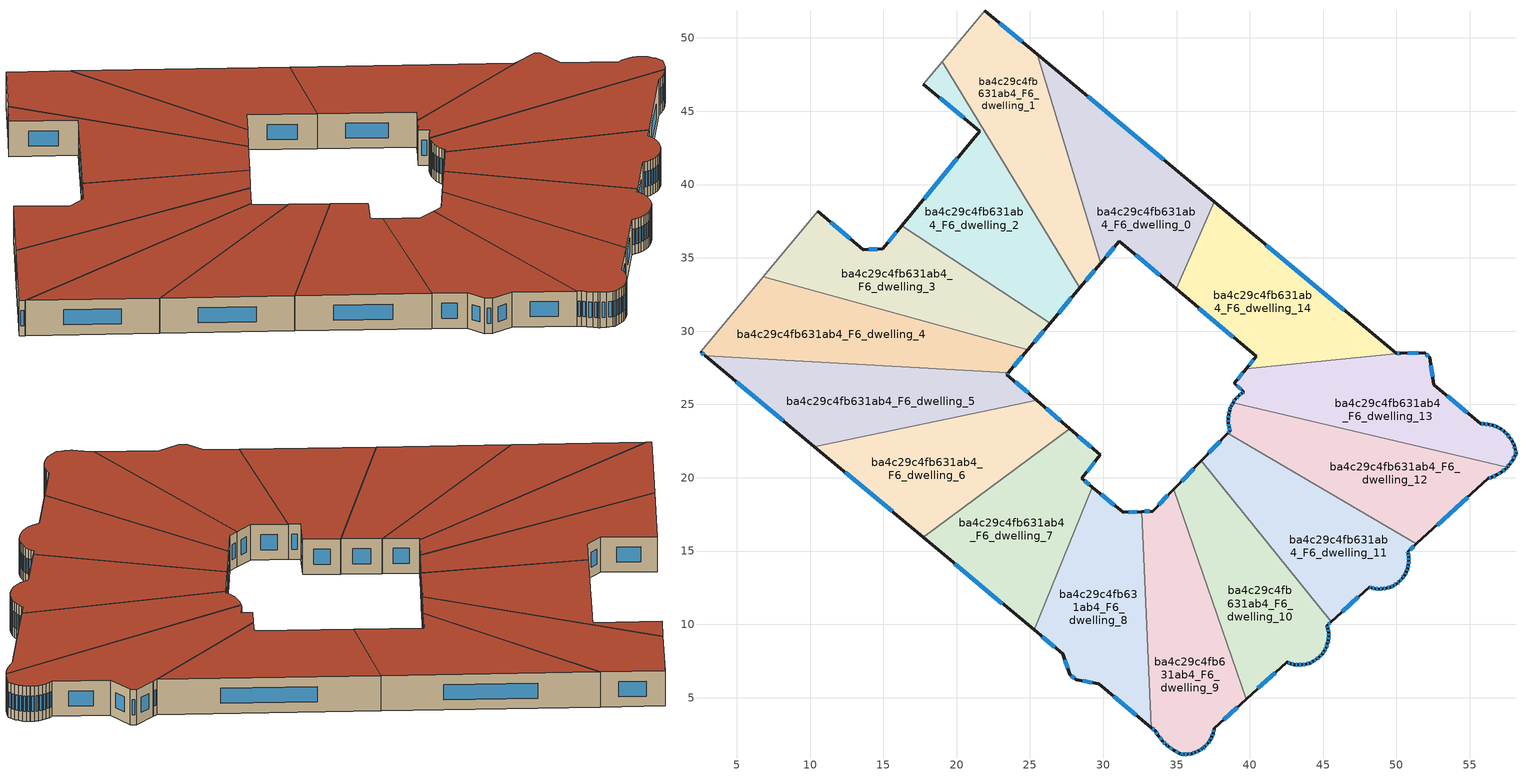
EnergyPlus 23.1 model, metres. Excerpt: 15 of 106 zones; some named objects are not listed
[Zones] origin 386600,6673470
ba4c29c4fb631ab4_F6_dwelling_0
 floor to ba4c29c4fb631ab4_F5_dwelling_0 (EU_floor_Construction): 37.58,38.82 34.97,32.89 31.1,36.14 29.83,34.63 25.51,48.88 z18
 wall outside (EU_wall_Construction): 29.83,34.63 31.1,36.14 34.97,32.89 / 37.58,38.82 25.51,48.88 z18:21
 wall to ba4c29c4fb631ab4_F6_dwelling_1 (EU_wall_Construction): 25.51,48.88 29.83,34.63 z18:21
 wall to ba4c29c4fb631ab4_F6_dwelling_14 (EU_wall_Construction): 34.97,32.89 37.58,38.82 z18:21
 window (EU_Window_Construction): 32.21,35.21 33.86,33.81 / 30.19,35.06 30.74,35.71 / 34.13,41.69 28.96,46.01 z18.86:20.14
 roof outside (EU_roof_Construction): 34.97,32.89 37.58,38.82 25.51,48.88 29.83,34.63 31.1,36.14 z21
ba4c29c4fb631ab4_F6_dwelling_1
 floor to ba4c29c4fb631ab4_F5_dwelling_1 (EU_floor_Construction): 25.51,48.88 29.83,34.63 28.41,32.95 19.01,48.36 21.93,51.86 z18
 wall outside (EU_wall_Construction): 28.41,32.95 29.83,34.63 / 25.51,48.88 21.93,51.86 z18:21
 wall to ba4c29c4fb631ab4_F6_dwelling_2 (EU_wall_Construction): 19.01,48.36 28.41,32.95 z18:21
 wall adiabatic (EU_wall_Construction): 21.93,51.86 19.01,48.36 z18:21
 window (EU_Window_Construction): 28.82,33.43 29.42,34.15 / 24.49,49.73 22.95,51.01 z18.86:20.14
 roof outside (EU_roof_Construction): 28.41,32.95 29.83,34.63 25.51,48.88 21.93,51.86 19.01,48.36 z21
ba4c29c4fb631ab4_F6_dwelling_10
 floor to ba4c29c4fb631ab4_F5_dwelling_10 (EU_floor_Construction): 36.7,21.17 45.56,10.19 45.26,9.92 45.32,9.71 45.37,9.45 45.38,9.18 45.35,8.92 45.29,8.66 45.2,8.42 45.08,8.18 44.92,7.97 44.74,7.78 44.72,7.76 44.54,7.61 44.32,7.47 44.08,7.36 43.83,7.29 43.57,7.24 43.3,7.23 43.04,7.26 42.79,7.32 42.54,7.41 42.52,7.42 39.76,4.91 34.82,19.21 z18
 wall outside (EU_wall_Construction): 39.76,4.91 42.52,7.42 42.54,7.41 42.79,7.32 43.04,7.26 43.3,7.23 43.57,7.24 43.83,7.29 44.08,7.36 44.32,7.47 44.54,7.61 44.72,7.76 44.74,7.78 44.92,7.97 45.08,8.18 45.2,8.42 45.29,8.66 45.35,8.92 45.38,9.18 45.37,9.45 45.32,9.71 45.26,9.92 45.56,10.19 / 36.7,21.17 34.82,19.21 z18:21
 wall to ba4c29c4fb631ab4_F6_dwelling_9 (EU_wall_Construction): 34.82,19.21 39.76,4.91 z18:21
 wall to ba4c29c4fb631ab4_F6_dwelling_11 (EU_wall_Construction): 45.56,10.19 36.7,21.17 z18:21
 window (EU_Window_Construction): 45.35,9.52 45.34,9.63 / 45.37,9.26 45.37,9.37 / 45.36,8.99 45.37,9.11 / 45.31,8.74 45.33,8.85 / 45.23,8.49 45.27,8.59 / 45.11,8.25 45.16,8.35 / 44.97,8.03 45.03,8.12 / 44.8,7.83 44.87,7.92 / 44.59,7.65 44.67,7.71 / 44.38,7.51 44.48,7.57 / 44.15,7.39 44.25,7.44 / 43.9,7.31 44.01,7.34 / 43.64,7.25 43.75,7.27 / 43.38,7.23 43.49,7.24 / 43.12,7.25 43.23,7.24 / 42.86,7.3 42.97,7.27 / 42.61,7.38 42.72,7.34 / 40.55,5.63 41.73,6.7 / 36.16,20.61 35.35,19.77 / 45.35,10 45.47,10.12 / 45.3,9.77 45.28,9.86 z18.86:20.14
 roof outside (EU_roof_Construction): 44.32,7.47 44.54,7.61 44.72,7.76 44.74,7.78 44.92,7.97 45.08,8.18 45.2,8.42 45.29,8.66 45.35,8.92 45.38,9.18 45.37,9.45 45.32,9.71 45.26,9.92 45.56,10.19 36.7,21.17 34.82,19.21 39.76,4.91 42.52,7.42 42.54,7.41 42.79,7.32 43.04,7.26 43.3,7.23 43.57,7.24 43.83,7.29 44.08,7.36 z21
ba4c29c4fb631ab4_F6_dwelling_11
 floor to ba4c29c4fb631ab4_F5_dwelling_11 (EU_floor_Construction): 51.36,15.48 50.77,14.94 50.79,14.84 50.83,14.59 50.84,14.33 50.82,14.07 50.76,13.82 50.67,13.58 50.55,13.35 50.4,13.14 50.22,12.95 50.2,12.93 50.02,12.78 49.8,12.65 49.57,12.54 49.32,12.46 49.06,12.42 48.8,12.41 48.55,12.44 48.29,12.49 48.14,12.55 45.56,10.19 36.7,21.17 38.48,23.03 z18
 wall outside (EU_wall_Construction): 45.56,10.19 48.14,12.55 48.29,12.49 48.55,12.44 48.8,12.41 49.06,12.42 49.32,12.46 49.57,12.54 49.8,12.65 50.02,12.78 50.2,12.93 50.22,12.95 50.4,13.14 50.55,13.35 50.67,13.58 50.76,13.82 50.82,14.07 50.84,14.33 50.83,14.59 50.79,14.84 50.77,14.94 51.36,15.48 / 38.48,23.03 36.7,21.17 z18:21
 wall to ba4c29c4fb631ab4_F6_dwelling_12 (EU_wall_Construction): 51.36,15.48 38.48,23.03 z18:21
 window (EU_Window_Construction): 50.82,14.66 50.8,14.77 / 50.84,14.4 50.84,14.51 / 50.83,14.15 50.84,14.26 / 50.78,13.89 50.8,14 / 50.7,13.65 50.73,13.75 / 50.58,13.41 50.64,13.51 / 50.44,13.2 50.51,13.29 / 50.27,13 50.35,13.08 / 50.07,12.82 50.15,12.89 / 49.86,12.69 49.96,12.74 / 49.63,12.57 49.73,12.62 / 49.39,12.48 49.5,12.52 / 49.14,12.43 49.25,12.45 / 48.88,12.41 48.99,12.42 / 48.62,12.43 48.73,12.42 / 48.37,12.48 48.47,12.45 / 48.19,12.53 48.25,12.51 / 46.3,10.87 47.4,11.87 / 37.97,22.5 37.21,21.7 / 50.94,15.09 51.19,15.33 / 50.78,14.87 50.77,14.91 z18.86:20.14
 roof outside (EU_roof_Construction): 49.8,12.65 50.02,12.78 50.2,12.93 50.22,12.95 50.4,13.14 50.55,13.35 50.67,13.58 50.76,13.82 50.82,14.07 50.84,14.33 50.83,14.59 50.79,14.84 50.77,14.94 51.36,15.48 38.48,23.03 36.7,21.17 45.56,10.19 48.14,12.55 48.29,12.49 48.55,12.44 48.8,12.41 49.06,12.42 49.32,12.46 49.57,12.54 z21
ba4c29c4fb631ab4_F6_dwelling_12
 floor to ba4c29c4fb631ab4_F5_dwelling_12 (EU_floor_Construction): 57.55,20.73 57.45,20.62 57.41,20.59 57.16,20.38 56.84,20.19 56.51,20.03 56.27,19.96 51.36,15.48 38.48,23.03 38.65,23.2 38.61,23.33 38.59,23.43 38.54,23.72 38.53,24.02 38.56,24.31 38.62,24.6 38.68,24.76 38.72,24.88 38.86,25.13 z18
 wall outside (EU_wall_Construction): 51.36,15.48 56.27,19.96 56.51,20.03 56.84,20.19 57.16,20.38 57.41,20.59 57.45,20.62 57.55,20.73 / 38.86,25.13 38.72,24.88 38.68,24.76 38.62,24.6 38.56,24.31 38.53,24.02 38.54,23.72 38.59,23.43 38.61,23.33 38.65,23.2 38.48,23.03 z18:21
 wall to ba4c29c4fb631ab4_F6_dwelling_13 (EU_wall_Construction): 57.55,20.73 38.86,25.13 z18:21
 window (EU_Window_Construction): 57.23,20.44 57.34,20.53 / 56.93,20.24 57.07,20.33 / 56.6,20.08 56.75,20.14 / 56.34,19.98 56.44,20.01 / 52.77,16.76 54.87,18.68 / 38.6,23.15 38.53,23.08 / 38.62,23.29 38.64,23.24 / 38.59,23.4 38.61,23.36 / 38.55,23.64 38.57,23.52 / 38.53,23.93 38.54,23.81 / 38.55,24.23 38.54,24.1 / 38.6,24.52 38.57,24.39 / 38.66,24.72 38.64,24.65 / 38.71,24.84 38.69,24.79 / 38.82,25.06 38.76,24.95 / 57.48,20.65 57.52,20.7 z18.86:20.14
 roof outside (EU_roof_Construction): 56.27,19.96 56.51,20.03 56.84,20.19 57.16,20.38 57.41,20.59 57.45,20.62 57.55,20.73 38.86,25.13 38.72,24.88 38.68,24.76 38.62,24.6 38.56,24.31 38.53,24.02 38.54,23.72 38.59,23.43 38.61,23.33 38.65,23.2 38.48,23.03 51.36,15.48 z21
ba4c29c4fb631ab4_F6_dwelling_13
 floor to ba4c29c4fb631ab4_F5_dwelling_13 (EU_floor_Construction): 56.56,23.58 56.83,23.47 57.09,23.33 57.34,23.16 57.35,23.15 57.55,22.96 57.74,22.73 57.9,22.48 58.02,22.21 58.11,21.93 58.15,21.67 58.09,21.53 57.92,21.2 57.7,20.89 57.55,20.73 38.86,25.13 39.03,25.38 39.23,25.59 39.46,25.78 39.6,25.87 38.93,26.45 39.75,27.44 50.3,28.49 51.94,28.52 52.28,28.22 52.54,26.34 55.76,23.67 55.97,23.67 56.27,23.64 z18
 wall outside (EU_wall_Construction): 57.55,20.73 57.7,20.89 57.92,21.2 58.09,21.53 58.15,21.67 58.11,21.93 58.02,22.21 57.9,22.48 57.74,22.73 57.55,22.96 57.35,23.15 57.34,23.16 57.09,23.33 56.83,23.47 56.56,23.58 56.27,23.64 55.97,23.67 55.76,23.67 52.54,26.34 52.28,28.22 51.94,28.52 50.3,28.49 / 39.75,27.44 38.93,26.45 39.6,25.87 39.46,25.78 39.23,25.59 39.03,25.38 38.86,25.13 z18:21
 wall to ba4c29c4fb631ab4_F6_dwelling_14 (EU_wall_Construction): 50.3,28.49 39.75,27.44 z18:21
 window (EU_Window_Construction): 56.75,23.5 56.64,23.55 / 57.02,23.37 56.91,23.43 / 57.27,23.21 57.16,23.28 / 57.5,23.01 57.41,23.09 / 57.69,22.8 57.61,22.89 / 57.85,22.55 57.79,22.66 / 57.98,22.29 57.93,22.4 / 58.08,22.01 58.04,22.13 / 58.14,21.74 58.12,21.85 / 58.11,21.57 58.14,21.63 / 57.97,21.29 58.04,21.43 / 57.76,20.98 57.86,21.11 / 57.59,20.77 57.66,20.85 / 38.99,25.31 38.91,25.2 / 39.18,25.53 39.09,25.44 / 39.4,25.72 39.3,25.64 / 39.56,25.84 39.5,25.8 / 39.12,26.28 39.41,26.03 / 39.52,27.16 39.17,26.73 / 51.47,28.51 50.77,28.5 / 52.18,28.3 52.04,28.43 / 52.47,26.88 52.35,27.68 / 54.84,24.43 53.46,25.58 / 55.91,23.67 55.82,23.67 / 56.18,23.65 56.06,23.66 / 56.47,23.59 56.35,23.62 z18.86:20.14
 roof outside (EU_roof_Construction): 57.7,20.89 57.92,21.2 58.09,21.53 58.15,21.67 58.11,21.93 58.02,22.21 57.9,22.48 57.74,22.73 57.55,22.96 57.35,23.15 57.34,23.16 57.09,23.33 56.83,23.47 56.56,23.58 56.27,23.64 55.97,23.67 55.76,23.67 52.54,26.34 52.28,28.22 51.94,28.52 50.3,28.49 39.75,27.44 38.93,26.45 39.6,25.87 39.46,25.78 39.23,25.59 39.03,25.38 38.86,25.13 57.55,20.73 z21
ba4c29c4fb631ab4_F6_dwelling_14
 floor to ba4c29c4fb631ab4_F5_dwelling_14 (EU_floor_Construction): 50.3,28.49 39.75,27.44 40.44,28.28 34.97,32.89 37.58,38.82 49.97,28.49 z18
 wall outside (EU_wall_Construction): 34.97,32.89 40.44,28.28 39.75,27.44 / 50.3,28.49 49.97,28.49 37.58,38.82 z18:21
 window (EU_Window_Construction): 40.25,28.04 39.95,27.68 / 36.53,31.57 38.88,29.59 / 46.43,31.44 41.12,35.87 / 50.2,28.49 50.06,28.49 z18.86:20.14
 roof outside (EU_roof_Construction): 50.3,28.49 49.97,28.49 37.58,38.82 34.97,32.89 40.44,28.28 39.75,27.44 z21
ba4c29c4fb631ab4_F6_dwelling_2
 floor to ba4c29c4fb631ab4_F5_dwelling_2 (EU_floor_Construction): 21.57,43.64 17.74,46.83 19.01,48.36 28.41,32.95 26.38,30.54 16.26,37.19 z18
 wall outside (EU_wall_Construction): 26.38,30.54 28.41,32.95 / 17.74,46.83 21.57,43.64 16.26,37.19 z18:21
 wall adiabatic (EU_wall_Construction): 19.01,48.36 17.74,46.83 z18:21
 wall to ba4c29c4fb631ab4_F6_dwelling_3 (EU_wall_Construction): 16.26,37.19 26.38,30.54 z18:21
 window (EU_Window_Construction): 26.96,31.23 27.83,32.26 / 20.05,41.8 17.78,39.03 / 18.83,45.92 20.48,44.56 z18.86:20.14
 roof outside (EU_roof_Construction): 26.38,30.54 28.41,32.95 19.01,48.36 17.74,46.83 21.57,43.64 16.26,37.19 z21
ba4c29c4fb631ab4_F6_dwelling_3
 floor to ba4c29c4fb631ab4_F5_dwelling_3 (EU_floor_Construction): 26.38,30.54 24.85,28.73 6.8,33.72 10.53,38.19 13.65,35.55 14.97,35.62 16.26,37.19 z18
 wall outside (EU_wall_Construction): 16.26,37.19 14.97,35.62 13.65,35.55 10.53,38.19 / 24.85,28.73 26.38,30.54 z18:21
 wall to ba4c29c4fb631ab4_F6_dwelling_4 (EU_wall_Construction): 6.8,33.72 24.85,28.73 z18:21
 wall adiabatic (EU_wall_Construction): 10.53,38.19 6.8,33.72 z18:21
 window (EU_Window_Construction): 14.59,35.6 14.02,35.57 / 15.89,36.74 15.34,36.07 / 25.29,29.25 25.94,30.02 / 12.76,36.3 11.42,37.44 z18.86:20.14
 roof outside (EU_roof_Construction): 24.85,28.73 26.38,30.54 16.26,37.19 14.97,35.62 13.65,35.55 10.53,38.19 6.8,33.72 z21
ba4c29c4fb631ab4_F6_dwelling_4
 floor to ba4c29c4fb631ab4_F5_dwelling_4 (EU_floor_Construction): 24.85,28.73 23.53,27.17 2.86,28.32 2.53,28.59 6.8,33.72 z18
 wall outside (EU_wall_Construction): 23.53,27.17 24.85,28.73 / 2.53,28.59 2.86,28.32 z18:21
 wall to ba4c29c4fb631ab4_F6_dwelling_5 (EU_wall_Construction): 2.86,28.32 23.53,27.17 z18:21
 wall adiabatic (EU_wall_Construction): 6.8,33.72 2.53,28.59 z18:21
 window (EU_Window_Construction): 23.91,27.62 24.47,28.29 / 2.63,28.51 2.77,28.4 z18.86:20.14
 roof outside (EU_roof_Construction): 23.53,27.17 24.85,28.73 6.8,33.72 2.53,28.59 2.86,28.32 z21
ba4c29c4fb631ab4_F6_dwelling_5
 floor to ba4c29c4fb631ab4_F5_dwelling_5 (EU_floor_Construction): 23.53,27.17 23.42,27.03 25.45,25.28 10.28,22.13 2.86,28.32 z18
 wall outside (EU_wall_Construction): 25.45,25.28 23.42,27.03 23.53,27.17 / 2.86,28.32 10.28,22.13 z18:21
 wall to ba4c29c4fb631ab4_F6_dwelling_6 (EU_wall_Construction): 10.28,22.13 25.45,25.28 z18:21
 window (EU_Window_Construction): 23.45,27.07 23.5,27.13 / 24.87,25.78 24,26.53 / 4.98,26.55 8.16,23.9 z18.86:20.14
 roof outside (EU_roof_Construction): 25.45,25.28 23.42,27.03 23.53,27.17 2.86,28.32 10.28,22.13 z21
ba4c29c4fb631ab4_F6_dwelling_6
 floor to ba4c29c4fb631ab4_F5_dwelling_6 (EU_floor_Construction): 27.71,23.34 17.72,15.93 10.28,22.13 25.45,25.28 z18
 wall outside (EU_wall_Construction): 27.71,23.34 25.45,25.28 / 10.28,22.13 17.72,15.93 z18:21
 wall to ba4c29c4fb631ab4_F6_dwelling_7 (EU_wall_Construction): 17.72,15.93 27.71,23.34 z18:21
 window (EU_Window_Construction): 27.07,23.9 26.1,24.73 / 12.41,20.36 15.59,17.7 z18.86:20.14
 roof outside (EU_roof_Construction): 27.71,23.34 25.45,25.28 10.28,22.13 17.72,15.93 z21
ba4c29c4fb631ab4_F6_dwelling_7
 floor to ba4c29c4fb631ab4_F5_dwelling_7 (EU_floor_Construction): 29.79,21.56 28.55,19.95 29.25,19.37 25.29,9.62 17.72,15.93 27.71,23.34 z18
 wall outside (EU_wall_Construction): 29.25,19.37 28.55,19.95 29.79,21.56 27.71,23.34 / 17.72,15.93 25.29,9.62 z18:21
 wall to ba4c29c4fb631ab4_F6_dwelling_8 (EU_wall_Construction): 25.29,9.62 29.25,19.37 z18:21
 window (EU_Window_Construction): 29.2,22.07 28.31,22.83 / 28.9,20.41 29.44,21.1 / 29.05,19.53 28.75,19.78 / 19.88,14.13 23.13,11.42 z18.86:20.14
 roof outside (EU_roof_Construction): 25.29,9.62 29.25,19.37 28.55,19.95 29.79,21.56 27.71,23.34 17.72,15.93 z21
ba4c29c4fb631ab4_F6_dwelling_8
 floor to ba4c29c4fb631ab4_F5_dwelling_8 (EU_floor_Construction): 32.63,17.69 33.28,2.95 29.71,5.93 28.15,6.23 27.71,6.6 27.25,7.98 25.29,9.62 29.25,19.37 31.36,17.63 z18
 wall outside (EU_wall_Construction): 25.29,9.62 27.25,7.98 27.71,6.6 28.15,6.23 29.71,5.93 33.28,2.95 / 32.63,17.69 31.36,17.63 29.25,19.37 z18:21
 wall to ba4c29c4fb631ab4_F6_dwelling_9 (EU_wall_Construction): 33.28,2.95 32.63,17.69 z18:21
 window (EU_Window_Construction): 27.83,6.49 28.02,6.33 / 27.38,7.59 27.58,6.99 / 25.85,9.15 26.69,8.45 / 30.76,18.13 29.86,18.87 / 32.27,17.67 31.72,17.65 / 30.73,5.08 32.26,3.8 / 28.6,6.14 29.26,6.02 z18.86:20.14
 roof outside (EU_roof_Construction): 33.28,2.95 32.63,17.69 31.36,17.63 29.25,19.37 25.29,9.62 27.25,7.98 27.71,6.6 28.15,6.23 29.71,5.93 z21
ba4c29c4fb631ab4_F6_dwelling_9
 floor to ba4c29c4fb631ab4_F5_dwelling_9 (EU_floor_Construction): 34.82,19.21 39.76,4.91 37.58,2.92 37.57,2.85 37.51,2.59 37.42,2.33 37.29,2.1 37.14,1.88 36.95,1.68 36.83,1.58 36.75,1.51 36.52,1.37 36.28,1.26 36.02,1.18 35.76,1.14 35.49,1.13 35.35,1.14 35.24,1.19 34.81,1.41 34.42,1.69 34.31,1.78 34.07,2.02 33.76,2.39 33.54,2.74 33.28,2.95 32.63,17.69 33.38,17.72 z18
 wall outside (EU_wall_Construction): 33.28,2.95 33.54,2.74 33.76,2.39 34.07,2.02 34.31,1.78 34.42,1.69 34.81,1.41 35.24,1.19 35.35,1.14 35.49,1.13 35.76,1.14 36.02,1.18 36.28,1.26 36.52,1.37 36.75,1.51 36.83,1.58 36.95,1.68 37.14,1.88 37.29,2.1 37.42,2.33 37.51,2.59 37.57,2.85 37.58,2.92 39.76,4.91 / 34.82,19.21 33.38,17.72 32.63,17.69 z18:21
 window (EU_Window_Construction): 37.53,2.66 37.55,2.77 / 37.44,2.41 37.48,2.51 / 37.33,2.17 37.38,2.27 / 37.18,1.94 37.25,2.04 / 37.01,1.74 37.08,1.82 / 36.87,1.61 36.92,1.65 / 36.77,1.53 36.81,1.56 / 36.58,1.41 36.68,1.47 / 36.35,1.29 36.45,1.34 / 36.09,1.21 36.2,1.24 / 35.83,1.15 35.95,1.17 / 35.57,1.13 35.68,1.14 / 35.39,1.14 35.45,1.13 / 35.27,1.17 35.32,1.15 / 34.93,1.35 35.11,1.25 / 34.53,1.61 34.7,1.49 / 34.34,1.76 34.39,1.72 / 34.14,1.95 34.24,1.85 / 33.85,2.29 33.98,2.13 / 33.6,2.64 33.7,2.49 / 33.36,2.89 33.47,2.8 / 33.17,17.71 32.85,17.7 / 34.41,18.79 33.79,18.15 / 38.2,3.49 39.14,4.34 z18.86:20.14
 roof outside (EU_roof_Construction): 37.42,2.33 37.51,2.59 37.57,2.85 37.58,2.92 39.76,4.91 34.82,19.21 33.38,17.72 32.63,17.69 33.28,2.95 33.54,2.74 33.76,2.39 34.07,2.02 34.31,1.78 34.42,1.69 34.81,1.41 35.24,1.19 35.35,1.14 35.49,1.13 35.76,1.14 36.02,1.18 36.28,1.26 36.52,1.37 36.75,1.51 36.83,1.58 36.95,1.68 37.14,1.88 37.29,2.1 z21
[Building]
EU S2 Campaign: North Axis=0; Terrain=City; Solar Distribution=FullExterior
[Site:Location]
Helsinki-Vantaa.AP: Latitude=60.317; Longitude=24.963; Time Zone=2; Elevation=54.6
[SizingPeriod:WeatherFileDays]
AnnualSizingPeriod: Begin Month=1; Begin Day of Month=1; End Month=12; End Day of Month=31; Day of Week for Start Day=Monday; Use Weather File Daylight Saving Period=No; Use Weather File Rain and Snow Indicators=No
[MATERIAL]
EU_InternalMass_Material: Roughness=MediumRough; Thickness=0.1; Conductivity=1; Density=1800; Specific Heat=900; Thermal Absorptance=0.9; Solar Absorptance=0.7; Visible Absorptance=0.7
[MATERIAL:NOMASS] Roughness=MediumRough; Thermal Absorptance=0.9; Solar Absorptance=0.7; Visible Absorptance=0.7
Name | Thermal Resistance
EU_wall_NoMass | 1.10183
EU_roof_NoMass; EU_floor_NoMass | 1.70606
[WINDOWMATERIAL:SIMPLEGLAZINGSYSTEM]
EU_Window_SimpleGlazing: UFactor=3.11035; Solar Heat Gain Coefficient=0.8; Visible Transmittance=0.8
[CONSTRUCTION]
EU_wall_Construction: EU_wall_NoMass
EU_roof_Construction: EU_roof_NoMass
EU_floor_Construction: EU_floor_NoMass
EU_Window_Construction: EU_Window_SimpleGlazing
EU_InternalMass_Construction: EU_InternalMass_Material
[ZONE] Type=1; Multiplier=1; Ceiling Height=autocalculate; Floor Area=autocalculate; Part of Total Floor Area=Yes
Name | Volume
ba4c29c4fb631ab4_F6_dwelling_0; ba4c29c4fb631ab4_F6_dwelling_5 | 230.488
ba4c29c4fb631ab4_F6_dwelling_1 | 230.473
ba4c29c4fb631ab4_F6_dwelling_10 | 230.471
ba4c29c4fb631ab4_F6_dwelling_11 | 230.487
ba4c29c4fb631ab4_F6_dwelling_12 | 230.502
ba4c29c4fb631ab4_F6_dwelling_13 | 230.372
ba4c29c4fb631ab4_F6_dwelling_14 | 230.485
ba4c29c4fb631ab4_F6_dwelling_2 | 230.49
ba4c29c4fb631ab4_F6_dwelling_3 | 230.47
ba4c29c4fb631ab4_F6_dwelling_4 | 230.494
ba4c29c4fb631ab4_F6_dwelling_6 | 230.483
ba4c29c4fb631ab4_F6_dwelling_7 | 230.478
ba4c29c4fb631ab4_F6_dwelling_8 | 230.479
ba4c29c4fb631ab4_F6_dwelling_9 | 230.489
[INTERNALMASS] Construction=EU_InternalMass_Construction
Name | Zone or ZoneList | Surface Area
ba4c29c4fb631ab4_F6_dwelling_0_EU_InternalMass | ba4c29c4fb631ab4_F6_dwelling_0 | 76.8293
ba4c29c4fb631ab4_F6_dwelling_1_EU_InternalMass | ba4c29c4fb631ab4_F6_dwelling_1 | 76.8245
ba4c29c4fb631ab4_F6_dwelling_2_EU_InternalMass | ba4c29c4fb631ab4_F6_dwelling_2 | 76.8304
ba4c29c4fb631ab4_F6_dwelling_3_EU_InternalMass | ba4c29c4fb631ab4_F6_dwelling_3 | 76.8234
ba4c29c4fb631ab4_F6_dwelling_4_EU_InternalMass | ba4c29c4fb631ab4_F6_dwelling_4 | 76.8314
ba4c29c4fb631ab4_F6_dwelling_5_EU_InternalMass | ba4c29c4fb631ab4_F6_dwelling_5 | 76.829
ba4c29c4fb631ab4_F6_dwelling_6_EU_InternalMass | ba4c29c4fb631ab4_F6_dwelling_6 | 76.8279
ba4c29c4fb631ab4_F6_dwelling_7_EU_InternalMass | ba4c29c4fb631ab4_F6_dwelling_7 | 76.8261
ba4c29c4fb631ab4_F6_dwelling_8_EU_InternalMass | ba4c29c4fb631ab4_F6_dwelling_8 | 76.8259
ba4c29c4fb631ab4_F6_dwelling_9_EU_InternalMass | ba4c29c4fb631ab4_F6_dwelling_9 | 76.8306
ba4c29c4fb631ab4_F6_dwelling_10_EU_InternalMass | ba4c29c4fb631ab4_F6_dwelling_10 | 76.8239
ba4c29c4fb631ab4_F6_dwelling_11_EU_InternalMass | ba4c29c4fb631ab4_F6_dwelling_11 | 76.8288
ba4c29c4fb631ab4_F6_dwelling_12_EU_InternalMass | ba4c29c4fb631ab4_F6_dwelling_12 | 76.8343
ba4c29c4fb631ab4_F6_dwelling_13_EU_InternalMass | ba4c29c4fb631ab4_F6_dwelling_13 | 76.8327
ba4c29c4fb631ab4_F6_dwelling_14_EU_InternalMass | ba4c29c4fb631ab4_F6_dwelling_14 | 76.8286
[OTHEREQUIPMENT] Fuel Type=Electricity; Design Level Calculation Method=Watts/Area; Power per Zone Floor Area=1; Fraction Latent=0; Fraction Radiant=0; Fraction Lost=0; Carbon Dioxide Generation Rate=0; EndUse Subcategory=EU_Step8_InternalGains
Name | Zone or ZoneList or Space or SpaceList | Schedule
EU_Step8_InternalGain_ba4c29c4fb631ab4_F6_dwelling_0_f000 | ba4c29c4fb631ab4_F6_dwelling_0 | EU_Step8_GainSchedule_ba4c29c4fb631ab4_F6_dwelling_0_f000
EU_Step8_InternalGain_ba4c29c4fb631ab4_F6_dwelling_1_f000 | ba4c29c4fb631ab4_F6_dwelling_1 | EU_Step8_GainSchedule_ba4c29c4fb631ab4_F6_dwelling_1_f000
EU_Step8_InternalGain_ba4c29c4fb631ab4_F6_dwelling_2_f000 | ba4c29c4fb631ab4_F6_dwelling_2 | EU_Step8_GainSchedule_ba4c29c4fb631ab4_F6_dwelling_2_f000
EU_Step8_InternalGain_ba4c29c4fb631ab4_F6_dwelling_3_f000 | ba4c29c4fb631ab4_F6_dwelling_3 | EU_Step8_GainSchedule_ba4c29c4fb631ab4_F6_dwelling_3_f000
EU_Step8_InternalGain_ba4c29c4fb631ab4_F6_dwelling_4_f000 | ba4c29c4fb631ab4_F6_dwelling_4 | EU_Step8_GainSchedule_ba4c29c4fb631ab4_F6_dwelling_4_f000
EU_Step8_InternalGain_ba4c29c4fb631ab4_F6_dwelling_5_f000 | ba4c29c4fb631ab4_F6_dwelling_5 | EU_Step8_GainSchedule_ba4c29c4fb631ab4_F6_dwelling_5_f000
EU_Step8_InternalGain_ba4c29c4fb631ab4_F6_dwelling_6_f000 | ba4c29c4fb631ab4_F6_dwelling_6 | EU_Step8_GainSchedule_ba4c29c4fb631ab4_F6_dwelling_6_f000
EU_Step8_InternalGain_ba4c29c4fb631ab4_F6_dwelling_7_f000 | ba4c29c4fb631ab4_F6_dwelling_7 | EU_Step8_GainSchedule_ba4c29c4fb631ab4_F6_dwelling_7_f000
EU_Step8_InternalGain_ba4c29c4fb631ab4_F6_dwelling_8_f000 | ba4c29c4fb631ab4_F6_dwelling_8 | EU_Step8_GainSchedule_ba4c29c4fb631ab4_F6_dwelling_8_f000
EU_Step8_InternalGain_ba4c29c4fb631ab4_F6_dwelling_9_f000 | ba4c29c4fb631ab4_F6_dwelling_9 | EU_Step8_GainSchedule_ba4c29c4fb631ab4_F6_dwelling_9_f000
EU_Step8_InternalGain_ba4c29c4fb631ab4_F6_dwelling_10_f000 | ba4c29c4fb631ab4_F6_dwelling_10 | EU_Step8_GainSchedule_ba4c29c4fb631ab4_F6_dwelling_10_f000
EU_Step8_InternalGain_ba4c29c4fb631ab4_F6_dwelling_11_f000 | ba4c29c4fb631ab4_F6_dwelling_11 | EU_Step8_GainSchedule_ba4c29c4fb631ab4_F6_dwelling_11_f000
EU_Step8_InternalGain_ba4c29c4fb631ab4_F6_dwelling_12_f000 | ba4c29c4fb631ab4_F6_dwelling_12 | EU_Step8_GainSchedule_ba4c29c4fb631ab4_F6_dwelling_12_f000
EU_Step8_InternalGain_ba4c29c4fb631ab4_F6_dwelling_13_f000 | ba4c29c4fb631ab4_F6_dwelling_13 | EU_Step8_GainSchedule_ba4c29c4fb631ab4_F6_dwelling_13_f000
EU_Step8_InternalGain_ba4c29c4fb631ab4_F6_dwelling_14_f000 | ba4c29c4fb631ab4_F6_dwelling_14 | EU_Step8_GainSchedule_ba4c29c4fb631ab4_F6_dwelling_14_f000
[ZONEVENTILATION:DESIGNFLOWRATE] Schedule=EU_AlwaysOn; Design Flow Rate Calculation Method=AirChanges/Hour; Air Changes per Hour=0.756316; Ventilation Type=Natural; Fan Pressure Rise=0; Fan Total Efficiency=1; Constant Term Coefficient=1; Temperature Term Coefficient=0; Velocity Term Coefficient=0; Velocity Squared Term Coefficient=0; Minimum Indoor Temperature=-100; Maximum Indoor Temperature=100; Delta Temperature=-100; Minimum Outdoor Temperature=-100; Maximum Outdoor Temperature=100; Maximum Wind Speed=40
Name | Zone or ZoneList or Space or SpaceList
EU_ConstantAir_ba4c29c4fb631ab4_F6_dwelling_0 | ba4c29c4fb631ab4_F6_dwelling_0
EU_ConstantAir_ba4c29c4fb631ab4_F6_dwelling_1 | ba4c29c4fb631ab4_F6_dwelling_1
EU_ConstantAir_ba4c29c4fb631ab4_F6_dwelling_2 | ba4c29c4fb631ab4_F6_dwelling_2
EU_ConstantAir_ba4c29c4fb631ab4_F6_dwelling_3 | ba4c29c4fb631ab4_F6_dwelling_3
EU_ConstantAir_ba4c29c4fb631ab4_F6_dwelling_4 | ba4c29c4fb631ab4_F6_dwelling_4
EU_ConstantAir_ba4c29c4fb631ab4_F6_dwelling_5 | ba4c29c4fb631ab4_F6_dwelling_5
EU_ConstantAir_ba4c29c4fb631ab4_F6_dwelling_6 | ba4c29c4fb631ab4_F6_dwelling_6
EU_ConstantAir_ba4c29c4fb631ab4_F6_dwelling_7 | ba4c29c4fb631ab4_F6_dwelling_7
EU_ConstantAir_ba4c29c4fb631ab4_F6_dwelling_8 | ba4c29c4fb631ab4_F6_dwelling_8
EU_ConstantAir_ba4c29c4fb631ab4_F6_dwelling_9 | ba4c29c4fb631ab4_F6_dwelling_9
EU_ConstantAir_ba4c29c4fb631ab4_F6_dwelling_10 | ba4c29c4fb631ab4_F6_dwelling_10
EU_ConstantAir_ba4c29c4fb631ab4_F6_dwelling_11 | ba4c29c4fb631ab4_F6_dwelling_11
EU_ConstantAir_ba4c29c4fb631ab4_F6_dwelling_12 | ba4c29c4fb631ab4_F6_dwelling_12
EU_ConstantAir_ba4c29c4fb631ab4_F6_dwelling_13 | ba4c29c4fb631ab4_F6_dwelling_13
EU_ConstantAir_ba4c29c4fb631ab4_F6_dwelling_14 | ba4c29c4fb631ab4_F6_dwelling_14
[HVACTEMPLATE:ZONE:IDEALLOADSAIRSYSTEM] System Availability Schedule=EU_AlwaysOn; Maximum Heating Supply Air Temperature=50; Minimum Cooling Supply Air Temperature=13; Maximum Heating Supply Air Humidity Ratio=0.0156; Minimum Cooling Supply Air Humidity Ratio=0.0077; Heating Limit=NoLimit; Cooling Limit=NoLimit; Heating Availability Schedule=EU_AlwaysOn; Cooling Availability Schedule=EU_CoolingOff; Dehumidification Control Type=ConstantSensibleHeatRatio; Cooling Sensible Heat Ratio=0.7; Dehumidification Setpoint=60; Humidification Control Type=None; Humidification Setpoint=30; Outdoor Air Method=None; Outdoor Air Flow Rate per Person=0.00944; Outdoor Air Flow Rate per Zone Floor Area=0; Outdoor Air Flow Rate per Zone=0; Demand Controlled Ventilation Type=None; Outdoor Air Economizer Type=NoEconomizer; Heat Recovery Type=None; Sensible Heat Recovery Effectiveness=0.7; Latent Heat Recovery Effectiveness=0.65
Name | Template Thermostat
ba4c29c4fb631ab4_F6_dwelling_0 | EU_HeatOnly_ba4c29c4fb631ab4_F6_dwelling_0
ba4c29c4fb631ab4_F6_dwelling_1 | EU_HeatOnly_ba4c29c4fb631ab4_F6_dwelling_1
ba4c29c4fb631ab4_F6_dwelling_2 | EU_HeatOnly_ba4c29c4fb631ab4_F6_dwelling_2
ba4c29c4fb631ab4_F6_dwelling_3 | EU_HeatOnly_ba4c29c4fb631ab4_F6_dwelling_3
ba4c29c4fb631ab4_F6_dwelling_4 | EU_HeatOnly_ba4c29c4fb631ab4_F6_dwelling_4
ba4c29c4fb631ab4_F6_dwelling_5 | EU_HeatOnly_ba4c29c4fb631ab4_F6_dwelling_5
ba4c29c4fb631ab4_F6_dwelling_6 | EU_HeatOnly_ba4c29c4fb631ab4_F6_dwelling_6
ba4c29c4fb631ab4_F6_dwelling_7 | EU_HeatOnly_ba4c29c4fb631ab4_F6_dwelling_7
ba4c29c4fb631ab4_F6_dwelling_8 | EU_HeatOnly_ba4c29c4fb631ab4_F6_dwelling_8
ba4c29c4fb631ab4_F6_dwelling_9 | EU_HeatOnly_ba4c29c4fb631ab4_F6_dwelling_9
ba4c29c4fb631ab4_F6_dwelling_10 | EU_HeatOnly_ba4c29c4fb631ab4_F6_dwelling_10
ba4c29c4fb631ab4_F6_dwelling_11 | EU_HeatOnly_ba4c29c4fb631ab4_F6_dwelling_11
ba4c29c4fb631ab4_F6_dwelling_12 | EU_HeatOnly_ba4c29c4fb631ab4_F6_dwelling_12
ba4c29c4fb631ab4_F6_dwelling_13 | EU_HeatOnly_ba4c29c4fb631ab4_F6_dwelling_13
ba4c29c4fb631ab4_F6_dwelling_14 | EU_HeatOnly_ba4c29c4fb631ab4_F6_dwelling_14
[SIZING:ZONE] Zone Cooling Design Supply Air Temperature Input Method=SupplyAirTemperature; Zone Cooling Design Supply Air Temperature=13; Zone Heating Design Supply Air Temperature Input Method=SupplyAirTemperature; Zone Heating Design Supply Air Temperature=50; Zone Cooling Design Supply Air Humidity Ratio=0.008; Zone Heating Design Supply Air Humidity Ratio=0.008; Cooling Design Air Flow Method=DesignDay; Cooling Design Air Flow Rate=0; Cooling Minimum Air Flow per Zone Floor Area=0.000762; Cooling Minimum Air Flow=0; Cooling Minimum Air Flow Fraction=0.2; Heating Design Air Flow Method=DesignDay; Heating Design Air Flow Rate=0; Heating Maximum Air Flow per Zone Floor Area=0.002032; Heating Maximum Air Flow=0.141576; Heating Maximum Air Flow Fraction=0.3; Account for Dedicated Outdoor Air System=No; Dedicated Outdoor Air System Control Strategy=NeutralSupplyAir; Dedicated Outdoor Air Low Setpoint Temperature for Design=autosize; Dedicated Outdoor Air High Setpoint Temperature for Design=autosize; Zone Load Sizing Method=Sensible Load Only No Latent Load; Zone Latent Cooling Design Supply Air Humidity Ratio Input Method=HumidityRatioDifference; Zone Cooling Design Supply Air Humidity Ratio Difference=0.005; Zone Latent Heating Design Supply Air Humidity Ratio Input Method=HumidityRatioDifference; Zone Humidification Design Supply Air Humidity Ratio Difference=0.005
ba4c29c4fb631ab4_F6_dwelling_0; ba4c29c4fb631ab4_F6_dwelling_1; ba4c29c4fb631ab4_F6_dwelling_2; ba4c29c4fb631ab4_F6_dwelling_3; ba4c29c4fb631ab4_F6_dwelling_4; ba4c29c4fb631ab4_F6_dwelling_5; ba4c29c4fb631ab4_F6_dwelling_6; ba4c29c4fb631ab4_F6_dwelling_7; ba4c29c4fb631ab4_F6_dwelling_8; ba4c29c4fb631ab4_F6_dwelling_9; ba4c29c4fb631ab4_F6_dwelling_10; ba4c29c4fb631ab4_F6_dwelling_11; ba4c29c4fb631ab4_F6_dwelling_12; ba4c29c4fb631ab4_F6_dwelling_13; ba4c29c4fb631ab4_F6_dwelling_14
[SCHEDULE:CONSTANT]
Name | Hourly Value
EU_AlwaysOn | 1
EU_CoolingOff | 0
[SCHEDULE:FILE] Column Number=1; Rows to Skip at Top=0; Number of Hours of Data=8760; Column Separator=Comma; Interpolate to Timestep=No; Minutes per Item=60; Adjust Schedule for Daylight Savings=Yes
Name | File
EU_Step8_GainSchedule_ba4c29c4fb631ab4_F6_dwelling_0_f000 | ../../schedules/ba4c29c4fb631ab4/ba4c29c4fb631ab4_F6_dwelling_0_f000_gain.csv
EU_Step8_GainSchedule_ba4c29c4fb631ab4_F6_dwelling_1_f000 | ../../schedules/ba4c29c4fb631ab4/ba4c29c4fb631ab4_F6_dwelling_1_f000_gain.csv
EU_Step8_GainSchedule_ba4c29c4fb631ab4_F6_dwelling_2_f000 | ../../schedules/ba4c29c4fb631ab4/ba4c29c4fb631ab4_F6_dwelling_2_f000_gain.csv
EU_Step8_GainSchedule_ba4c29c4fb631ab4_F6_dwelling_3_f000 | ../../schedules/ba4c29c4fb631ab4/ba4c29c4fb631ab4_F6_dwelling_3_f000_gain.csv
EU_Step8_GainSchedule_ba4c29c4fb631ab4_F6_dwelling_4_f000 | ../../schedules/ba4c29c4fb631ab4/ba4c29c4fb631ab4_F6_dwelling_4_f000_gain.csv
EU_Step8_GainSchedule_ba4c29c4fb631ab4_F6_dwelling_5_f000 | ../../schedules/ba4c29c4fb631ab4/ba4c29c4fb631ab4_F6_dwelling_5_f000_gain.csv
EU_Step8_GainSchedule_ba4c29c4fb631ab4_F6_dwelling_6_f000 | ../../schedules/ba4c29c4fb631ab4/ba4c29c4fb631ab4_F6_dwelling_6_f000_gain.csv
EU_Step8_GainSchedule_ba4c29c4fb631ab4_F6_dwelling_7_f000 | ../../schedules/ba4c29c4fb631ab4/ba4c29c4fb631ab4_F6_dwelling_7_f000_gain.csv
EU_Step8_GainSchedule_ba4c29c4fb631ab4_F6_dwelling_8_f000 | ../../schedules/ba4c29c4fb631ab4/ba4c29c4fb631ab4_F6_dwelling_8_f000_gain.csv
EU_Step8_GainSchedule_ba4c29c4fb631ab4_F6_dwelling_9_f000 | ../../schedules/ba4c29c4fb631ab4/ba4c29c4fb631ab4_F6_dwelling_9_f000_gain.csv
EU_Step8_GainSchedule_ba4c29c4fb631ab4_F6_dwelling_10_f000 | ../../schedules/ba4c29c4fb631ab4/ba4c29c4fb631ab4_F6_dwelling_10_f000_gain.csv
EU_Step8_GainSchedule_ba4c29c4fb631ab4_F6_dwelling_11_f000 | ../../schedules/ba4c29c4fb631ab4/ba4c29c4fb631ab4_F6_dwelling_11_f000_gain.csv
EU_Step8_GainSchedule_ba4c29c4fb631ab4_F6_dwelling_12_f000 | ../../schedules/ba4c29c4fb631ab4/ba4c29c4fb631ab4_F6_dwelling_12_f000_gain.csv
EU_Step8_GainSchedule_ba4c29c4fb631ab4_F6_dwelling_13_f000 | ../../schedules/ba4c29c4fb631ab4/ba4c29c4fb631ab4_F6_dwelling_13_f000_gain.csv
EU_Step8_GainSchedule_ba4c29c4fb631ab4_F6_dwelling_14_f000 | ../../schedules/ba4c29c4fb631ab4/ba4c29c4fb631ab4_F6_dwelling_14_f000_gain.csv
